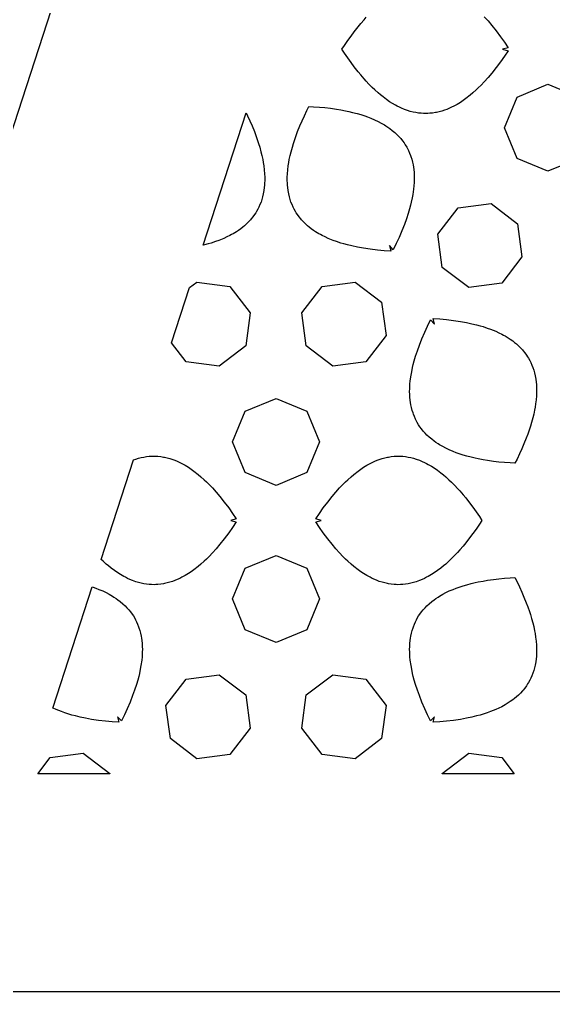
# Model space of a CAD drawing. Header units: metres. Extents: x 20 to 1108, y 20 to 485.
# Drawn here: x 192.2 to 221.6, y 20 to 73.6 of the extents above; entities that cross this region are included whole.
import ezdxf

# ---------------------------------------------------------------- set-up
doc = ezdxf.new("R2010")
doc.units = ezdxf.units.M

msp = doc.modelspace()

# ---------------------------------------------------------------- linework, layer by layer
for p, q in [((251.309, 250.826), (176.309, 20)), ((210.988, 73.3799), (211.168, 73.5889)), ((211.168, 73.5889), (211.288, 73.7227)), ((217.798, 73.7549), (218.009, 73.5205)), ((218.009, 73.5205), (218.219, 73.2725)), ((210.447, 72.6895), (210.629, 72.9307)), ((210.629, 72.9307), (210.838, 73.1982)), ((210.838, 73.1982), (210.988, 73.3799)), ((218.219, 73.2725), (218.458, 72.9697)), ((218.458, 72.9697), (218.698, 72.6484)), ((210.089, 72.1748), (210.269, 72.4375)), ((210.269, 72.4375), (210.447, 72.6895)), ((218.698, 72.6484), (218.908, 72.3506)), ((209.947, 71.9609), (210.089, 72.1748)), ((210.089, 71.748), (209.947, 71.9609)), ((219.118, 72.0391), (218.812, 71.9609)), ((218.812, 71.9609), (219.118, 71.8828)), ((218.908, 72.3506), (219.118, 72.0391)), ((219.118, 71.8828), (218.908, 71.5723)), ((210.268, 71.4854), (210.089, 71.748)), ((210.447, 71.2324), (210.268, 71.4854)), ((218.908, 71.5723), (218.698, 71.2734)), ((210.629, 70.9922), (210.447, 71.2324)), ((210.838, 70.7246), (210.629, 70.9922)), ((218.458, 70.9521), (218.218, 70.6494)), ((218.698, 71.2734), (218.458, 70.9521)), ((210.988, 70.542), (210.838, 70.7246)), ((211.168, 70.333), (210.988, 70.542)), ((211.288, 70.2002), (211.168, 70.333)), ((218.009, 70.4023), (217.799, 70.167)), ((218.218, 70.6494), (218.009, 70.4023)), ((211.439, 70.04), (211.288, 70.2002)), ((211.619, 69.8574), (211.439, 70.04)), ((211.768, 69.7148), (211.619, 69.8574)), ((211.948, 69.5527), (211.768, 69.7148)), ((217.349, 69.7148), (217.168, 69.5527)), ((217.469, 69.8291), (217.349, 69.7148)), ((217.618, 69.9775), (217.469, 69.8291)), ((217.799, 70.167), (217.618, 69.9775)), ((219.612, 69.3281), (221.309, 70.0312)), ((221.309, 70.0312), (223.006, 69.3281)), ((212.068, 69.4512), (211.948, 69.5527)), ((212.219, 69.3301), (212.068, 69.4512)), ((212.398, 69.1963), (212.219, 69.3301)), ((212.579, 69.0703), (212.398, 69.1963)), ((216.779, 69.2383), (216.629, 69.1318)), ((217.019, 69.4268), (216.779, 69.2383)), ((217.168, 69.5527), (217.019, 69.4268)), ((218.908, 67.6309), (219.612, 69.3281)), ((208.014, 68.5811), (208.128, 68.8105)), ((208.128, 68.8105), (208.383, 68.7949)), ((208.383, 68.7949), (208.7, 68.7705)), ((208.7, 68.7705), (209.009, 68.7412)), ((209.009, 68.7412), (209.308, 68.7051)), ((209.308, 68.7051), (209.645, 68.6572)), ((209.645, 68.6572), (209.878, 68.6191)), ((209.878, 68.6191), (210.148, 68.5674)), ((212.728, 68.9756), (212.579, 69.0703)), ((212.907, 68.8721), (212.728, 68.9756)), ((212.998, 68.8232), (212.907, 68.8721)), ((213.119, 68.7637), (212.998, 68.8232)), ((213.238, 68.708), (213.119, 68.7637)), ((213.389, 68.6455), (213.238, 68.708)), ((213.568, 68.5811), (213.389, 68.6455)), ((215.728, 68.6455), (215.608, 68.6006)), ((215.848, 68.6953), (215.728, 68.6455)), ((215.998, 68.7637), (215.848, 68.6953)), ((216.119, 68.8232), (215.998, 68.7637)), ((216.299, 68.9219), (216.119, 68.8232)), ((216.389, 68.9756), (216.299, 68.9219)), ((216.479, 69.0322), (216.389, 68.9756)), ((216.629, 69.1318), (216.479, 69.0322)), ((202.299, 61.1582), (204.668, 68.4473)), ((204.668, 68.4473), (204.741, 68.2949)), ((204.741, 68.2949), (204.87, 68.0127)), ((207.747, 68.0127), (207.876, 68.2949)), ((207.876, 68.2949), (208.014, 68.5811)), ((210.148, 68.5674), (210.323, 68.5303)), ((210.323, 68.5303), (210.537, 68.4795)), ((210.537, 68.4795), (210.784, 68.4141)), ((210.784, 68.4141), (210.985, 68.3564)), ((210.985, 68.3564), (211.214, 68.2812)), ((211.214, 68.2812), (211.363, 68.2285)), ((211.363, 68.2285), (211.542, 68.1592)), ((211.542, 68.1592), (211.749, 68.0703)), ((213.719, 68.5352), (213.568, 68.5811)), ((213.868, 68.4971), (213.719, 68.5352)), ((214.018, 68.4658), (213.868, 68.4971)), ((214.169, 68.4424), (214.018, 68.4658)), ((214.32, 68.4277), (214.169, 68.4424)), ((214.439, 68.4199), (214.32, 68.4277)), ((214.588, 68.418), (214.439, 68.4199)), ((214.679, 68.4199), (214.588, 68.418)), ((214.798, 68.4277), (214.679, 68.4199)), ((214.947, 68.4424), (214.798, 68.4277)), ((215.099, 68.4658), (214.947, 68.4424)), ((215.158, 68.4775), (215.099, 68.4658)), ((215.31, 68.5117), (215.158, 68.4775)), ((215.459, 68.5527), (215.31, 68.5117)), ((215.608, 68.6006), (215.459, 68.5527)), ((204.87, 68.0127), (204.988, 67.7354)), ((204.988, 67.7354), (205.116, 67.4199)), ((207.502, 67.4199), (207.629, 67.7354)), ((207.629, 67.7354), (207.747, 68.0127)), ((211.749, 68.0703), (211.947, 67.9766)), ((211.947, 67.9766), (212.104, 67.8945)), ((212.104, 67.8945), (212.285, 67.79)), ((212.285, 67.79), (212.371, 67.7363)), ((212.371, 67.7363), (212.484, 67.6631)), ((212.484, 67.6631), (212.59, 67.5869)), ((212.59, 67.5869), (212.72, 67.4873)), ((219.612, 65.9346), (218.908, 67.6309)), ((205.116, 67.4199), (205.198, 67.1992)), ((205.198, 67.1992), (205.29, 66.9385)), ((207.328, 66.9385), (207.418, 67.1992)), ((207.418, 67.1992), (207.502, 67.4199)), ((212.72, 67.4873), (212.865, 67.3652)), ((212.865, 67.3652), (212.981, 67.2568)), ((212.981, 67.2568), (213.089, 67.1465)), ((213.089, 67.1465), (213.191, 67.0312)), ((213.191, 67.0312), (213.286, 66.9131)), ((205.29, 66.9385), (205.345, 66.7686)), ((205.345, 66.7686), (205.408, 66.5576)), ((205.408, 66.5576), (205.475, 66.3115)), ((207.143, 66.3115), (207.21, 66.5576)), ((207.21, 66.5576), (207.273, 66.7686)), ((207.273, 66.7686), (207.328, 66.9385)), ((213.286, 66.9131), (213.373, 66.792)), ((213.373, 66.792), (213.441, 66.6914)), ((213.441, 66.6914), (213.518, 66.5615)), ((213.518, 66.5615), (213.56, 66.4834)), ((213.56, 66.4834), (213.613, 66.376)), ((205.475, 66.3115), (205.525, 66.1104)), ((205.525, 66.1104), (205.575, 65.873)), ((207.042, 65.873), (207.093, 66.1104)), ((207.093, 66.1104), (207.143, 66.3115)), ((213.613, 66.376), (213.676, 66.2373)), ((213.676, 66.2373), (213.731, 66.0957)), ((213.731, 66.0957), (213.75, 66.0391)), ((213.75, 66.0391), (213.796, 65.8916)), ((221.309, 65.2314), (219.612, 65.9346)), ((223.006, 65.9346), (221.309, 65.2314)), ((205.575, 65.873), (205.604, 65.7188)), ((205.604, 65.7188), (205.633, 65.5273)), ((205.633, 65.5273), (205.659, 65.3047)), ((206.958, 65.3047), (206.985, 65.5273)), ((206.985, 65.5273), (207.014, 65.7188)), ((207.014, 65.7188), (207.042, 65.873)), ((213.796, 65.8916), (213.836, 65.7402)), ((213.836, 65.7402), (213.868, 65.5859)), ((213.868, 65.5859), (213.89, 65.4609)), ((213.89, 65.4609), (213.907, 65.332)), ((205.659, 65.3047), (205.677, 65.0859)), ((205.677, 65.0859), (205.685, 64.9102)), ((205.685, 64.9102), (205.686, 64.7002)), ((206.932, 64.9092), (206.941, 65.0859)), ((206.932, 64.7002), (206.932, 64.9092)), ((206.941, 65.0859), (206.958, 65.3047)), ((213.907, 65.332), (213.923, 65.168)), ((213.923, 65.168), (213.931, 65.0361)), ((213.931, 65.0361), (213.936, 64.8291)), ((205.661, 64.333), (205.641, 64.1719)), ((205.674, 64.4648), (205.661, 64.333)), ((205.682, 64.5986), (205.674, 64.4648)), ((205.686, 64.7002), (205.682, 64.5986)), ((206.936, 64.5996), (206.932, 64.7002)), ((206.944, 64.4658), (206.936, 64.5996)), ((206.956, 64.334), (206.944, 64.4658)), ((206.977, 64.1729), (206.956, 64.334)), ((213.919, 64.4385), (213.902, 64.2539)), ((213.93, 64.6191), (213.919, 64.4385)), ((213.935, 64.7246), (213.93, 64.6191)), ((213.936, 64.8291), (213.935, 64.7246)), ((205.571, 63.8311), (205.529, 63.6816)), ((205.607, 63.9854), (205.571, 63.8311)), ((205.641, 64.1719), (205.607, 63.9854)), ((207.011, 63.9854), (206.977, 64.1729)), ((207.047, 63.832), (207.011, 63.9854)), ((207.088, 63.6826), (207.047, 63.832)), ((213.86, 63.9551), (213.824, 63.7598)), ((213.902, 64.2539), (213.86, 63.9551)), ((205.364, 63.2568), (205.311, 63.1494)), ((205.426, 63.3955), (205.364, 63.2568)), ((205.482, 63.5361), (205.426, 63.3955)), ((205.529, 63.6816), (205.482, 63.5361)), ((207.136, 63.5381), (207.088, 63.6826)), ((207.192, 63.3965), (207.136, 63.5381)), ((207.253, 63.2578), (207.192, 63.3965)), ((207.307, 63.1494), (207.253, 63.2578)), ((213.736, 63.3623), (213.681, 63.1592)), ((213.774, 63.5234), (213.736, 63.3623)), ((213.824, 63.7598), (213.774, 63.5234)), ((216.359, 63.2139), (218.18, 63.4551)), ((218.18, 63.4551), (219.637, 62.3359)), ((205.035, 62.7188), (204.941, 62.6016)), ((205.124, 62.8418), (205.035, 62.7188)), ((205.191, 62.9424), (205.124, 62.8418)), ((205.238, 63.0186), (205.191, 62.9424)), ((205.311, 63.1494), (205.238, 63.0186)), ((207.379, 63.0195), (207.307, 63.1494)), ((207.427, 62.9424), (207.379, 63.0195)), ((207.493, 62.8418), (207.427, 62.9424)), ((207.581, 62.7207), (207.493, 62.8418)), ((207.676, 62.6025), (207.581, 62.7207)), ((213.608, 62.9082), (213.509, 62.6094)), ((213.681, 63.1592), (213.608, 62.9082)), ((215.24, 61.7578), (216.359, 63.2139)), ((204.569, 62.2266), (204.471, 62.1465)), ((204.686, 62.333), (204.569, 62.2266)), ((204.797, 62.4434), (204.686, 62.333)), ((204.901, 62.5547), (204.797, 62.4434)), ((204.941, 62.6016), (204.901, 62.5547)), ((207.716, 62.5557), (207.676, 62.6025)), ((207.821, 62.4434), (207.716, 62.5557)), ((207.931, 62.334), (207.821, 62.4434)), ((208.049, 62.2266), (207.931, 62.334)), ((208.147, 62.1465), (208.049, 62.2266)), ((213.399, 62.3027), (213.257, 61.9434)), ((213.509, 62.6094), (213.399, 62.3027)), ((219.637, 62.3359), (219.877, 60.5137)), ((203.76, 61.6895), (203.599, 61.6094)), ((203.855, 61.7393), (203.76, 61.6895)), ((203.946, 61.79), (203.855, 61.7393)), ((204.121, 61.8965), (203.946, 61.79)), ((204.235, 61.9707), (204.121, 61.8965)), ((204.367, 62.0664), (204.235, 61.9707)), ((204.471, 62.1465), (204.367, 62.0664)), ((208.25, 62.0664), (208.147, 62.1465)), ((208.383, 61.9707), (208.25, 62.0664)), ((208.495, 61.8975), (208.383, 61.9707)), ((208.671, 61.791), (208.495, 61.8975)), ((208.763, 61.7393), (208.671, 61.791)), ((208.857, 61.6895), (208.763, 61.7393)), ((209.018, 61.6094), (208.857, 61.6895)), ((213.257, 61.9434), (213.099, 61.5742)), ((215.481, 59.9355), (215.24, 61.7578)), ((202.372, 61.1758), (202.299, 61.1582)), ((202.575, 61.2305), (202.372, 61.1758)), ((202.735, 61.2773), (202.575, 61.2305)), ((202.964, 61.3516), (202.735, 61.2773)), ((203.149, 61.4189), (202.964, 61.3516)), ((203.431, 61.5332), (203.149, 61.4189)), ((203.599, 61.6094), (203.431, 61.5332)), ((209.186, 61.5332), (209.018, 61.6094)), ((209.469, 61.4189), (209.186, 61.5332)), ((209.654, 61.3525), (209.469, 61.4189)), ((209.883, 61.2773), (209.654, 61.3525)), ((210.042, 61.2305), (209.883, 61.2773)), ((210.245, 61.1758), (210.042, 61.2305)), ((210.5, 61.1143), (210.245, 61.1758)), ((210.807, 61.0488), (210.5, 61.1143)), ((212.78, 60.9072), (212.561, 61.1328)), ((212.561, 61.1328), (212.646, 60.8291)), ((212.946, 61.2441), (212.78, 60.9072)), ((213.099, 61.5742), (212.946, 61.2441)), ((211.128, 60.9922), (210.807, 61.0488)), ((211.511, 60.9355), (211.128, 60.9922)), ((211.909, 60.8877), (211.511, 60.9355)), ((212.272, 60.8545), (211.909, 60.8877)), ((212.646, 60.8291), (212.272, 60.8545)), ((219.877, 60.5137), (218.759, 59.0576)), ((216.938, 58.8174), (215.481, 59.9355)), ((201.539, 58.8184), (201.938, 59.125)), ((201.938, 59.125), (203.759, 58.8848)), ((208.859, 58.8848), (210.68, 59.125)), ((210.68, 59.125), (212.137, 58.0059)), ((218.759, 59.0576), (216.938, 58.8174)), ((200.552, 55.7783), (201.539, 58.8184)), ((203.759, 58.8848), (204.877, 57.4277)), ((207.74, 57.4277), (208.859, 58.8848)), ((212.137, 58.0059), (212.377, 56.1836)), ((204.877, 57.4277), (204.637, 55.6055)), ((207.981, 55.6055), (207.74, 57.4277)), ((214.672, 56.6963), (214.837, 57.0342)), ((214.837, 57.0342), (215.057, 56.8096)), ((215.057, 56.8096), (214.972, 57.1123)), ((214.972, 57.1123), (215.346, 57.0869)), ((215.346, 57.0869), (215.708, 57.0537)), ((215.708, 57.0537), (216.107, 57.0068)), ((216.107, 57.0068), (216.489, 56.9502)), ((216.489, 56.9502), (216.811, 56.8926)), ((216.811, 56.8926), (217.117, 56.8271)), ((217.117, 56.8271), (217.372, 56.7656)), ((214.361, 55.998), (214.519, 56.3662)), ((214.519, 56.3662), (214.672, 56.6963)), ((217.372, 56.7656), (217.575, 56.7109)), ((217.575, 56.7109), (217.735, 56.6641)), ((217.735, 56.6641), (217.964, 56.5898)), ((217.964, 56.5898), (218.149, 56.5225)), ((218.149, 56.5225), (218.432, 56.4082)), ((218.432, 56.4082), (218.6, 56.332)), ((218.6, 56.332), (218.761, 56.252)), ((201.359, 54.7275), (200.552, 55.7783)), ((212.377, 56.1836), (211.259, 54.7275)), ((214.219, 55.6387), (214.361, 55.998)), ((218.761, 56.252), (218.855, 56.2021)), ((218.855, 56.2021), (218.946, 56.1514)), ((218.946, 56.1514), (219.122, 56.0439)), ((219.122, 56.0439), (219.235, 55.9707)), ((219.235, 55.9707), (219.367, 55.875)), ((219.367, 55.875), (219.471, 55.7949)), ((219.471, 55.7949), (219.569, 55.7148)), ((204.637, 55.6055), (203.18, 54.4873)), ((209.438, 54.4873), (207.981, 55.6055)), ((214.01, 55.0332), (214.109, 55.332)), ((214.109, 55.332), (214.219, 55.6387)), ((219.569, 55.7148), (219.687, 55.6084)), ((219.687, 55.6084), (219.797, 55.499)), ((219.797, 55.499), (219.902, 55.3857)), ((219.902, 55.3857), (219.942, 55.3398)), ((219.942, 55.3398), (220.036, 55.2217)), ((220.036, 55.2217), (220.124, 55.0996)), ((203.18, 54.4873), (201.359, 54.7275)), ((211.259, 54.7275), (209.438, 54.4873)), ((213.882, 54.5791), (213.937, 54.7822)), ((213.937, 54.7822), (214.01, 55.0332)), ((220.124, 55.0996), (220.191, 54.999)), ((220.191, 54.999), (220.238, 54.9219)), ((220.238, 54.9219), (220.311, 54.792)), ((220.311, 54.792), (220.364, 54.6836)), ((220.364, 54.6836), (220.426, 54.5449)), ((213.758, 53.9863), (213.793, 54.1816)), ((213.793, 54.1816), (213.844, 54.418)), ((213.844, 54.418), (213.882, 54.5791)), ((220.426, 54.5449), (220.482, 54.4033)), ((220.482, 54.4033), (220.529, 54.2588)), ((220.529, 54.2588), (220.571, 54.1094)), ((213.698, 53.502), (213.716, 53.6855)), ((213.716, 53.6855), (213.758, 53.9863)), ((220.571, 54.1094), (220.607, 53.9561)), ((220.607, 53.9561), (220.641, 53.7686)), ((220.641, 53.7686), (220.661, 53.6074)), ((220.661, 53.6074), (220.674, 53.4756)), ((213.682, 53.1123), (213.683, 53.2168)), ((213.687, 52.9062), (213.682, 53.1123)), ((213.683, 53.2168), (213.688, 53.3223)), ((213.688, 53.3223), (213.698, 53.502)), ((220.674, 53.4756), (220.682, 53.3418)), ((220.682, 53.3418), (220.686, 53.2412)), ((220.686, 53.2412), (220.686, 53.0322)), ((204.612, 52.0068), (206.309, 52.71)), ((206.309, 52.71), (208.006, 52.0068)), ((213.695, 52.7734), (213.687, 52.9062)), ((213.71, 52.6094), (213.695, 52.7734)), ((213.728, 52.4805), (213.71, 52.6094)), ((220.659, 52.6357), (220.633, 52.4131)), ((220.677, 52.8545), (220.659, 52.6357)), ((220.686, 53.0322), (220.677, 52.8545)), ((203.908, 50.3105), (204.612, 52.0068)), ((208.006, 52.0068), (208.709, 50.3105)), ((213.749, 52.3555), (213.728, 52.4805)), ((213.781, 52.2012), (213.749, 52.3555)), ((213.821, 52.0498), (213.781, 52.2012)), ((213.867, 51.9033), (213.821, 52.0498)), ((220.575, 52.0674), (220.525, 51.8311)), ((220.604, 52.2227), (220.575, 52.0674)), ((220.633, 52.4131), (220.604, 52.2227)), ((213.887, 51.8457), (213.867, 51.9033)), ((213.942, 51.7041), (213.887, 51.8457)), ((214.004, 51.5664), (213.942, 51.7041)), ((214.058, 51.458), (214.004, 51.5664)), ((220.475, 51.6299), (220.407, 51.3838)), ((220.525, 51.8311), (220.475, 51.6299)), ((214.1, 51.3799), (214.058, 51.458)), ((214.177, 51.251), (214.1, 51.3799)), ((214.244, 51.1494), (214.177, 51.251)), ((214.331, 51.0283), (214.244, 51.1494)), ((214.427, 50.9102), (214.331, 51.0283)), ((220.289, 51.0029), (220.199, 50.7422)), ((220.345, 51.1729), (220.289, 51.0029)), ((220.407, 51.3838), (220.345, 51.1729)), ((214.529, 50.7959), (214.427, 50.9102)), ((214.637, 50.6846), (214.529, 50.7959)), ((214.752, 50.5771), (214.637, 50.6846)), ((214.898, 50.4541), (214.752, 50.5771)), ((215.028, 50.3545), (214.898, 50.4541)), ((220.115, 50.5215), (219.988, 50.2061)), ((220.199, 50.7422), (220.115, 50.5215)), ((204.612, 48.6133), (203.908, 50.3105)), ((208.709, 50.3105), (208.006, 48.6133)), ((215.134, 50.2783), (215.028, 50.3545)), ((215.246, 50.2051), (215.134, 50.2783)), ((215.332, 50.1514), (215.246, 50.2051)), ((215.514, 50.0469), (215.332, 50.1514)), ((215.67, 49.9648), (215.514, 50.0469)), ((215.868, 49.8711), (215.67, 49.9648)), ((216.075, 49.7822), (215.868, 49.8711)), ((219.87, 49.9287), (219.741, 49.6475)), ((219.988, 50.2061), (219.87, 49.9287)), ((196.669, 43.8291), (198.452, 49.3184)), ((198.452, 49.3184), (198.568, 49.3604)), ((198.568, 49.3604), (198.719, 49.4062)), ((198.719, 49.4062), (198.868, 49.4443)), ((198.868, 49.4443), (199.018, 49.4756)), ((199.018, 49.4756), (199.169, 49.499)), ((199.169, 49.499), (199.32, 49.5146)), ((199.32, 49.5146), (199.439, 49.5215)), ((199.439, 49.5215), (199.588, 49.5234)), ((199.588, 49.5234), (199.679, 49.5215)), ((199.679, 49.5215), (199.798, 49.5146)), ((199.798, 49.5146), (199.947, 49.499)), ((199.947, 49.499), (200.099, 49.4756)), ((200.099, 49.4756), (200.158, 49.4639)), ((200.158, 49.4639), (200.31, 49.4297)), ((200.31, 49.4297), (200.459, 49.3887)), ((200.459, 49.3887), (200.61, 49.3408)), ((200.61, 49.3408), (200.728, 49.2959)), ((211.89, 49.2969), (212.008, 49.3408)), ((212.008, 49.3408), (212.158, 49.3887)), ((212.158, 49.3887), (212.308, 49.4297)), ((212.308, 49.4297), (212.459, 49.4639)), ((212.459, 49.4639), (212.519, 49.4756)), ((212.519, 49.4756), (212.67, 49.499)), ((212.67, 49.499), (212.82, 49.5146)), ((212.82, 49.5146), (212.939, 49.5215)), ((212.939, 49.5215), (213.029, 49.5234)), ((213.029, 49.5234), (213.179, 49.5225)), ((213.179, 49.5225), (213.298, 49.5146)), ((213.298, 49.5146), (213.448, 49.499)), ((213.448, 49.499), (213.6, 49.4756)), ((213.6, 49.4756), (213.749, 49.4443)), ((213.749, 49.4443), (213.899, 49.4062)), ((213.899, 49.4062), (214.05, 49.3604)), ((214.05, 49.3604), (214.229, 49.2959)), ((216.254, 49.7139), (216.075, 49.7822)), ((216.404, 49.6602), (216.254, 49.7139)), ((216.633, 49.585), (216.404, 49.6602)), ((216.833, 49.5273), (216.633, 49.585)), ((217.08, 49.4619), (216.833, 49.5273)), ((217.294, 49.4121), (217.08, 49.4619)), ((217.47, 49.375), (217.294, 49.4121)), ((217.739, 49.3223), (217.47, 49.375)), ((217.973, 49.2842), (217.739, 49.3223)), ((219.604, 49.3604), (219.489, 49.1309)), ((219.741, 49.6475), (219.604, 49.3604)), ((200.728, 49.2959), (200.849, 49.2461)), ((200.849, 49.2461), (200.999, 49.1777)), ((200.999, 49.1777), (201.119, 49.1182)), ((201.119, 49.1182), (201.299, 49.0195)), ((201.299, 49.0195), (201.388, 48.9658)), ((201.388, 48.9658), (201.479, 48.9092)), ((201.479, 48.9092), (201.629, 48.8096)), ((201.629, 48.8096), (201.779, 48.7031)), ((210.839, 48.7031), (210.988, 48.8096)), ((210.988, 48.8096), (211.139, 48.9092)), ((211.139, 48.9092), (211.229, 48.9668)), ((211.229, 48.9668), (211.319, 49.0195)), ((211.319, 49.0195), (211.498, 49.1182)), ((211.498, 49.1182), (211.618, 49.1777)), ((211.618, 49.1777), (211.769, 49.2461)), ((211.769, 49.2461), (211.89, 49.2969)), ((214.229, 49.2959), (214.379, 49.2334)), ((214.379, 49.2334), (214.498, 49.1787)), ((214.498, 49.1787), (214.619, 49.1182)), ((214.619, 49.1182), (214.71, 49.0693)), ((214.71, 49.0693), (214.89, 48.9658)), ((214.89, 48.9658), (215.038, 48.8711)), ((215.038, 48.8711), (215.22, 48.7461)), ((218.31, 49.2363), (217.973, 49.2842)), ((218.609, 49.2012), (218.31, 49.2363)), ((218.917, 49.1719), (218.609, 49.2012)), ((219.235, 49.1465), (218.917, 49.1719)), ((219.489, 49.1309), (219.235, 49.1465)), ((201.779, 48.7031), (202.019, 48.5146)), ((202.019, 48.5146), (202.168, 48.3887)), ((202.168, 48.3887), (202.349, 48.2266)), ((206.309, 47.9102), (204.612, 48.6133)), ((208.006, 48.6133), (206.309, 47.9102)), ((210.269, 48.2266), (210.449, 48.3887)), ((210.449, 48.3887), (210.599, 48.5146)), ((210.599, 48.5146), (210.839, 48.7031)), ((215.22, 48.7461), (215.399, 48.6113)), ((215.399, 48.6113), (215.55, 48.4912)), ((215.55, 48.4912), (215.669, 48.3887)), ((215.669, 48.3887), (215.85, 48.2266)), ((202.349, 48.2266), (202.469, 48.1123)), ((202.469, 48.1123), (202.619, 47.9639)), ((202.619, 47.9639), (202.798, 47.7744)), ((202.798, 47.7744), (203.009, 47.5391)), ((209.609, 47.5391), (209.819, 47.7744)), ((209.819, 47.7744), (209.998, 47.9639)), ((209.998, 47.9639), (210.149, 48.1123)), ((210.149, 48.1123), (210.269, 48.2266)), ((215.85, 48.2266), (215.998, 48.084)), ((215.998, 48.084), (216.179, 47.9014)), ((216.179, 47.9014), (216.329, 47.7412)), ((216.329, 47.7412), (216.449, 47.6084)), ((203.009, 47.5391), (203.219, 47.291)), ((203.219, 47.291), (203.458, 46.9893)), ((209.159, 46.9893), (209.399, 47.291)), ((209.399, 47.291), (209.609, 47.5391)), ((216.449, 47.6084), (216.629, 47.3994)), ((216.629, 47.3994), (216.779, 47.2178)), ((216.779, 47.2178), (216.988, 46.9502)), ((203.458, 46.9893), (203.698, 46.668)), ((203.698, 46.668), (203.908, 46.3691)), ((208.709, 46.3691), (208.919, 46.668)), ((208.919, 46.668), (209.159, 46.9893)), ((216.988, 46.9502), (217.17, 46.709)), ((217.17, 46.709), (217.35, 46.4561)), ((203.908, 46.3691), (204.118, 46.0586)), ((208.499, 46.0586), (208.709, 46.3691)), ((217.35, 46.4561), (217.529, 46.1934)), ((217.529, 46.1934), (217.67, 45.9805)), ((203.908, 45.5908), (203.698, 45.293)), ((204.118, 46.0586), (203.812, 45.9805)), ((203.812, 45.9805), (204.118, 45.9023)), ((204.118, 45.9023), (203.908, 45.5908)), ((208.806, 45.9805), (208.499, 46.0586)), ((208.499, 45.9023), (208.806, 45.9805)), ((208.709, 45.5908), (208.499, 45.9023)), ((208.919, 45.293), (208.709, 45.5908)), ((217.529, 45.7676), (217.349, 45.5039)), ((217.67, 45.9805), (217.529, 45.7676)), ((203.698, 45.293), (203.458, 44.9717)), ((209.159, 44.9717), (208.919, 45.293)), ((217.169, 45.252), (216.988, 45.0107)), ((217.349, 45.5039), (217.169, 45.252)), ((203.218, 44.6689), (203.009, 44.4209)), ((203.458, 44.9717), (203.218, 44.6689)), ((209.399, 44.6689), (209.159, 44.9717)), ((209.609, 44.4209), (209.399, 44.6689)), ((216.628, 44.5605), (216.448, 44.3525)), ((216.779, 44.7432), (216.628, 44.5605)), ((216.988, 45.0107), (216.779, 44.7432)), ((202.618, 43.9971), (202.469, 43.8486)), ((202.799, 44.1855), (202.618, 43.9971)), ((203.009, 44.4209), (202.799, 44.1855)), ((204.612, 43.3477), (206.309, 44.0508)), ((206.309, 44.0508), (208.006, 43.3477)), ((209.82, 44.1865), (209.609, 44.4209)), ((209.998, 43.9971), (209.82, 44.1865)), ((210.149, 43.8477), (209.998, 43.9971)), ((216.179, 44.0596), (215.998, 43.877)), ((216.328, 44.2188), (216.179, 44.0596)), ((216.448, 44.3525), (216.328, 44.2188)), ((196.768, 43.7344), (196.669, 43.8291)), ((196.948, 43.5723), (196.768, 43.7344)), ((197.068, 43.4697), (196.948, 43.5723)), ((197.219, 43.3496), (197.068, 43.4697)), ((202.019, 43.4453), (201.779, 43.2578)), ((202.168, 43.5723), (202.019, 43.4453)), ((202.349, 43.7344), (202.168, 43.5723)), ((202.469, 43.8486), (202.349, 43.7344)), ((210.269, 43.7344), (210.149, 43.8477)), ((210.449, 43.5723), (210.269, 43.7344)), ((210.599, 43.4453), (210.449, 43.5723)), ((210.839, 43.2578), (210.599, 43.4453)), ((215.549, 43.4697), (215.399, 43.3496)), ((215.669, 43.5723), (215.549, 43.4697)), ((215.85, 43.7344), (215.669, 43.5723)), ((215.998, 43.877), (215.85, 43.7344)), ((197.398, 43.2148), (197.219, 43.3496)), ((197.579, 43.0898), (197.398, 43.2148)), ((197.728, 42.9951), (197.579, 43.0898)), ((197.907, 42.8906), (197.728, 42.9951)), ((197.998, 42.8428), (197.907, 42.8906)), ((201.299, 42.9414), (201.119, 42.8428)), ((201.389, 42.9941), (201.299, 42.9414)), ((201.479, 43.0518), (201.389, 42.9941)), ((201.629, 43.1514), (201.479, 43.0518)), ((201.779, 43.2578), (201.629, 43.1514)), ((203.908, 41.6504), (204.612, 43.3477)), ((208.006, 43.3477), (208.709, 41.6504)), ((210.988, 43.1514), (210.839, 43.2578)), ((211.139, 43.0518), (210.988, 43.1514)), ((211.23, 42.9951), (211.139, 43.0518)), ((211.319, 42.9414), (211.23, 42.9951)), ((211.498, 42.8428), (211.319, 42.9414)), ((214.709, 42.8906), (214.618, 42.8428)), ((214.89, 42.9951), (214.709, 42.8906)), ((215.038, 43.0898), (214.89, 42.9951)), ((215.22, 43.2148), (215.038, 43.0898)), ((215.399, 43.3496), (215.22, 43.2148)), ((198.119, 42.7822), (197.998, 42.8428)), ((198.238, 42.7275), (198.119, 42.7822)), ((198.389, 42.665), (198.238, 42.7275)), ((198.568, 42.6006), (198.389, 42.665)), ((198.719, 42.5547), (198.568, 42.6006)), ((198.868, 42.5156), (198.719, 42.5547)), ((199.018, 42.4854), (198.868, 42.5156)), ((199.169, 42.4619), (199.018, 42.4854)), ((199.32, 42.4463), (199.169, 42.4619)), ((199.439, 42.4385), (199.32, 42.4463)), ((199.588, 42.4365), (199.439, 42.4385)), ((199.679, 42.4395), (199.588, 42.4365)), ((199.798, 42.4463), (199.679, 42.4395)), ((199.947, 42.4619), (199.798, 42.4463)), ((200.099, 42.4854), (199.947, 42.4619)), ((200.158, 42.4971), (200.099, 42.4854)), ((200.31, 42.5303), (200.158, 42.4971)), ((200.459, 42.5723), (200.31, 42.5303)), ((200.608, 42.6201), (200.459, 42.5723)), ((200.728, 42.6641), (200.608, 42.6201)), ((200.848, 42.7139), (200.728, 42.6641)), ((200.998, 42.7822), (200.848, 42.7139)), ((201.119, 42.8428), (200.998, 42.7822)), ((211.618, 42.7832), (211.498, 42.8428)), ((211.769, 42.7148), (211.618, 42.7832)), ((211.89, 42.665), (211.769, 42.7148)), ((212.008, 42.6201), (211.89, 42.665)), ((212.158, 42.5723), (212.008, 42.6201)), ((212.308, 42.5303), (212.158, 42.5723)), ((212.459, 42.4971), (212.308, 42.5303)), ((212.519, 42.4854), (212.459, 42.4971)), ((212.67, 42.4619), (212.519, 42.4854)), ((212.82, 42.4463), (212.67, 42.4619)), ((212.939, 42.4395), (212.82, 42.4463)), ((213.029, 42.4365), (212.939, 42.4395)), ((213.179, 42.4395), (213.029, 42.4365)), ((213.298, 42.4463), (213.179, 42.4395)), ((213.448, 42.4619), (213.298, 42.4463)), ((213.6, 42.4854), (213.448, 42.4619)), ((213.749, 42.5156), (213.6, 42.4854)), ((213.899, 42.5537), (213.749, 42.5156)), ((214.049, 42.6006), (213.899, 42.5537)), ((214.229, 42.665), (214.049, 42.6006)), ((214.379, 42.7275), (214.229, 42.665)), ((214.498, 42.7822), (214.379, 42.7275)), ((214.618, 42.8428), (214.498, 42.7822)), ((216.404, 42.3018), (216.633, 42.376)), ((216.633, 42.376), (216.833, 42.4336)), ((216.833, 42.4336), (217.08, 42.499)), ((217.08, 42.499), (217.294, 42.5488)), ((217.294, 42.5488), (217.47, 42.5859)), ((217.47, 42.5859), (217.739, 42.6377)), ((217.739, 42.6377), (217.973, 42.6768)), ((217.973, 42.6768), (218.31, 42.7246)), ((218.31, 42.7246), (218.609, 42.7598)), ((218.609, 42.7598), (218.917, 42.7891)), ((218.917, 42.7891), (219.235, 42.8145)), ((219.235, 42.8145), (219.489, 42.8301)), ((219.489, 42.8301), (219.604, 42.6006)), ((219.604, 42.6006), (219.741, 42.3135)), ((194.006, 35.6348), (196.176, 42.3135)), ((196.176, 42.3135), (196.214, 42.3008)), ((196.214, 42.3008), (196.363, 42.2471)), ((196.363, 42.2471), (196.542, 42.1777)), ((196.542, 42.1777), (196.749, 42.0898)), ((196.749, 42.0898), (196.947, 41.9961)), ((196.947, 41.9961), (197.104, 41.9141)), ((197.104, 41.9141), (197.285, 41.8096)), ((215.332, 41.8096), (215.514, 41.9141)), ((215.514, 41.9141), (215.67, 41.9961)), ((215.67, 41.9961), (215.868, 42.0898)), ((215.868, 42.0898), (216.075, 42.1777)), ((216.075, 42.1777), (216.254, 42.2471)), ((216.254, 42.2471), (216.404, 42.3018)), ((219.741, 42.3135), (219.87, 42.0312)), ((219.87, 42.0312), (219.988, 41.7549)), ((197.285, 41.8096), (197.371, 41.7559)), ((197.371, 41.7559), (197.484, 41.6816)), ((197.484, 41.6816), (197.59, 41.6064)), ((197.59, 41.6064), (197.72, 41.5068)), ((197.72, 41.5068), (197.865, 41.3838)), ((197.865, 41.3838), (197.981, 41.2764)), ((197.981, 41.2764), (198.089, 41.165)), ((204.612, 39.9531), (203.908, 41.6504)), ((208.709, 41.6504), (208.006, 39.9531)), ((214.529, 41.165), (214.637, 41.2764)), ((214.637, 41.2764), (214.752, 41.3838)), ((214.752, 41.3838), (214.898, 41.5068)), ((214.898, 41.5068), (215.028, 41.6064)), ((215.028, 41.6064), (215.134, 41.6816)), ((215.134, 41.6816), (215.246, 41.7559)), ((215.246, 41.7559), (215.332, 41.8096)), ((219.988, 41.7549), (220.116, 41.4385)), ((220.116, 41.4385), (220.198, 41.2188)), ((198.089, 41.165), (198.191, 41.0508)), ((198.191, 41.0508), (198.286, 40.9326)), ((198.286, 40.9326), (198.373, 40.8115)), ((198.373, 40.8115), (198.441, 40.71)), ((214.177, 40.71), (214.244, 40.8115)), ((214.244, 40.8115), (214.331, 40.9326)), ((214.331, 40.9326), (214.427, 41.0508)), ((214.427, 41.0508), (214.529, 41.165)), ((220.198, 41.2188), (220.29, 40.957)), ((220.29, 40.957), (220.345, 40.7881)), ((220.345, 40.7881), (220.408, 40.5771)), ((198.441, 40.71), (198.518, 40.5811)), ((198.518, 40.5811), (198.56, 40.502)), ((198.56, 40.502), (198.613, 40.3945)), ((198.613, 40.3945), (198.676, 40.2568)), ((198.676, 40.2568), (198.731, 40.1152)), ((213.887, 40.1152), (213.942, 40.2568)), ((213.942, 40.2568), (214.004, 40.3945)), ((214.004, 40.3945), (214.058, 40.502)), ((214.058, 40.502), (214.1, 40.5811)), ((214.1, 40.5811), (214.177, 40.71)), ((220.408, 40.5771), (220.475, 40.3311)), ((220.475, 40.3311), (220.525, 40.1289)), ((198.731, 40.1152), (198.75, 40.0576)), ((198.75, 40.0576), (198.796, 39.9111)), ((198.796, 39.9111), (198.836, 39.7598)), ((198.836, 39.7598), (198.868, 39.6055)), ((206.309, 39.25), (204.612, 39.9531)), ((208.006, 39.9531), (206.309, 39.25)), ((213.749, 39.6055), (213.781, 39.7598)), ((213.781, 39.7598), (213.821, 39.9111)), ((213.821, 39.9111), (213.867, 40.0576)), ((213.867, 40.0576), (213.887, 40.1152)), ((220.525, 40.1289), (220.575, 39.8926)), ((220.575, 39.8926), (220.604, 39.7383)), ((220.604, 39.7383), (220.633, 39.5469)), ((198.868, 39.6055), (198.89, 39.4805)), ((198.89, 39.4805), (198.907, 39.3516)), ((198.907, 39.3516), (198.923, 39.1875)), ((198.923, 39.1875), (198.931, 39.0547)), ((213.687, 39.0547), (213.695, 39.1875)), ((213.695, 39.1875), (213.71, 39.3516)), ((213.71, 39.3516), (213.728, 39.4805)), ((213.728, 39.4805), (213.749, 39.6055)), ((220.633, 39.5469), (220.659, 39.3232)), ((220.659, 39.3232), (220.677, 39.1055)), ((198.93, 38.6377), (198.919, 38.457)), ((198.935, 38.7432), (198.93, 38.6377)), ((198.931, 39.0547), (198.936, 38.8486)), ((198.936, 38.8486), (198.935, 38.7432)), ((213.682, 38.8496), (213.687, 39.0547)), ((213.684, 38.7432), (213.682, 38.8496)), ((213.688, 38.6387), (213.684, 38.7432)), ((213.698, 38.458), (213.688, 38.6387)), ((220.682, 38.6182), (220.674, 38.4844)), ((220.677, 39.1055), (220.685, 38.9287)), ((220.686, 38.7197), (220.682, 38.6182)), ((220.685, 38.9287), (220.686, 38.7197)), ((198.902, 38.2734), (198.86, 37.9736)), ((198.919, 38.457), (198.902, 38.2734)), ((213.716, 38.2744), (213.698, 38.458)), ((213.758, 37.9736), (213.716, 38.2744)), ((220.641, 38.1904), (220.607, 38.0039)), ((220.661, 38.3525), (220.641, 38.1904)), ((220.674, 38.4844), (220.661, 38.3525)), ((198.774, 37.542), (198.736, 37.3818)), ((198.824, 37.7793), (198.774, 37.542)), ((198.86, 37.9736), (198.824, 37.7793)), ((213.794, 37.7793), (213.758, 37.9736)), ((213.844, 37.543), (213.794, 37.7793)), ((213.882, 37.3818), (213.844, 37.543)), ((220.482, 37.5557), (220.426, 37.4141)), ((220.529, 37.7012), (220.482, 37.5557)), ((220.571, 37.8496), (220.529, 37.7012)), ((220.607, 38.0039), (220.571, 37.8496)), ((198.681, 37.1777), (198.608, 36.9268)), ((198.736, 37.3818), (198.681, 37.1777)), ((200.24, 35.7764), (201.359, 37.2334)), ((201.359, 37.2334), (203.18, 37.4736)), ((203.18, 37.4736), (204.637, 36.3555)), ((207.981, 36.3555), (209.438, 37.4736)), ((209.438, 37.4736), (211.259, 37.2334)), ((211.259, 37.2334), (212.377, 35.7764)), ((213.937, 37.1777), (213.882, 37.3818)), ((214.011, 36.9268), (213.937, 37.1777)), ((220.238, 37.0381), (220.191, 36.9609)), ((220.311, 37.168), (220.238, 37.0381)), ((220.364, 37.2764), (220.311, 37.168)), ((220.426, 37.4141), (220.364, 37.2764)), ((198.509, 36.6279), (198.399, 36.3213)), ((198.608, 36.9268), (198.509, 36.6279)), ((214.108, 36.6279), (214.011, 36.9268)), ((214.219, 36.3223), (214.108, 36.6279)), ((219.797, 36.4619), (219.686, 36.3516)), ((219.901, 36.5742), (219.797, 36.4619)), ((219.941, 36.6201), (219.901, 36.5742)), ((220.035, 36.7383), (219.941, 36.6201)), ((220.124, 36.8604), (220.035, 36.7383)), ((220.191, 36.9609), (220.124, 36.8604)), ((198.257, 35.9619), (198.099, 35.5938)), ((198.399, 36.3213), (198.257, 35.9619)), ((204.637, 36.3555), (204.877, 34.5332)), ((207.74, 34.5332), (207.981, 36.3555)), ((214.361, 35.9629), (214.219, 36.3223)), ((214.519, 35.5938), (214.361, 35.9629)), ((219.121, 35.916), (218.946, 35.8096)), ((219.235, 35.9902), (219.121, 35.916)), ((219.367, 36.085), (219.235, 35.9902)), ((219.471, 36.165), (219.367, 36.085)), ((219.569, 36.2461), (219.471, 36.165)), ((219.686, 36.3516), (219.569, 36.2461)), ((194.018, 35.6289), (194.006, 35.6348)), ((194.186, 35.5527), (194.018, 35.6289)), ((194.469, 35.4385), (194.186, 35.5527)), ((194.654, 35.3711), (194.469, 35.4385)), ((198.099, 35.5938), (197.946, 35.2637)), ((200.481, 33.9551), (200.24, 35.7764)), ((212.377, 35.7764), (212.137, 33.9551)), ((214.672, 35.2637), (214.519, 35.5938)), ((218.149, 35.4385), (217.964, 35.3711)), ((218.431, 35.5518), (218.149, 35.4385)), ((218.599, 35.6289), (218.431, 35.5518)), ((218.76, 35.709), (218.599, 35.6289)), ((218.855, 35.7588), (218.76, 35.709)), ((218.946, 35.8096), (218.855, 35.7588)), ((194.883, 35.2969), (194.654, 35.3711)), ((195.042, 35.25), (194.883, 35.2969)), ((195.245, 35.1953), (195.042, 35.25)), ((195.5, 35.1328), (195.245, 35.1953)), ((195.807, 35.0684), (195.5, 35.1328)), ((196.128, 35.0107), (195.807, 35.0684)), ((196.511, 34.9541), (196.128, 35.0107)), ((196.909, 34.9072), (196.511, 34.9541)), ((197.272, 34.874), (196.909, 34.9072)), ((197.646, 34.8477), (197.272, 34.874)), ((197.78, 34.9268), (197.561, 35.1514)), ((197.561, 35.1514), (197.646, 34.8477)), ((197.946, 35.2637), (197.78, 34.9268)), ((214.837, 34.9268), (214.672, 35.2637)), ((215.057, 35.1514), (214.837, 34.9268)), ((214.972, 34.8477), (215.057, 35.1514)), ((215.346, 34.874), (214.972, 34.8477)), ((215.708, 34.9072), (215.346, 34.874)), ((216.107, 34.9541), (215.708, 34.9072)), ((216.489, 35.0107), (216.107, 34.9541)), ((216.811, 35.0684), (216.489, 35.0107)), ((217.117, 35.1328), (216.811, 35.0684)), ((217.372, 35.1953), (217.117, 35.1328)), ((217.575, 35.25), (217.372, 35.1953)), ((217.735, 35.2969), (217.575, 35.25)), ((217.964, 35.3711), (217.735, 35.2969)), ((204.877, 34.5332), (203.759, 33.0771)), ((208.859, 33.0771), (207.74, 34.5332)), ((201.938, 32.8369), (200.481, 33.9551)), ((212.137, 33.9551), (210.68, 32.8369)), ((193.165, 32), (193.859, 32.9033)), ((193.859, 32.9033), (195.68, 33.1436)), ((195.68, 33.1436), (197.137, 32.0254)), ((203.759, 33.0771), (201.938, 32.8369)), ((210.68, 32.8369), (208.859, 33.0771)), ((215.481, 32.0254), (216.938, 33.1436)), ((216.938, 33.1436), (218.759, 32.9033)), ((218.759, 32.9033), (219.452, 32)), ((197.14, 32), (193.165, 32)), ((197.137, 32.0254), (197.14, 32)), ((215.478, 32), (215.481, 32.0254)), ((219.452, 32), (215.478, 32)), ((176.309, 20), (326.309, 20))]:
    msp.add_line(p, q)

doc.saveas('drawing.dxf')
